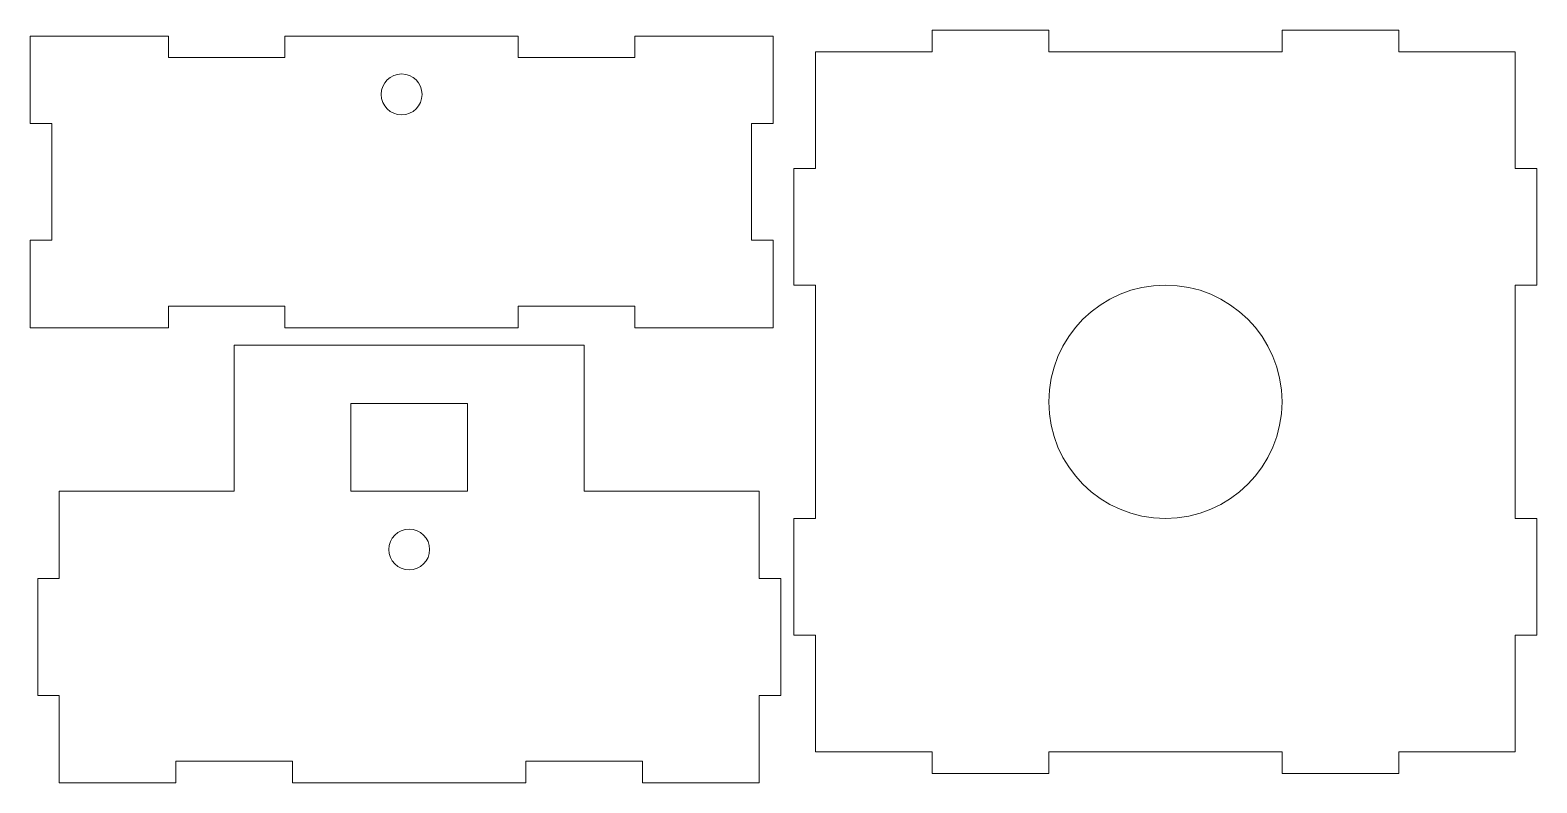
# Model space of a CAD drawing. Header units: millimetres. Extents: x 5 to 263, y -130 to -1.
import ezdxf

# ---------------------------------------------------------------- set-up
doc = ezdxf.new("R2010")
doc.units = ezdxf.units.MM
doc.layers.get('0').update_dxf_attribs({"lineweight": 13, "true_color": 0x000000})

# ---------------------------------------------------------------- blocks, each defined once
blk = doc.blocks.new('блок 4')
for p, q in [((0, 15), (20, 15)), ((0, 0), (0, 15)), ((20, 0), (20, 15)), ((0, 0), (20, 0))]:
    blk.add_line(p, q)

msp = doc.modelspace()

# ---------------------------------------------------------------- linework, layer by layer
for p, q in [((5, -17), (5, -2)), ((5, -2), (28.7, -2)), ((28.7, -2), (28.7, -5.7)), ((48.7, -2), (48.7, -5.7)), ((48.7, -2), (88.7, -2)), ((88.7, -2), (88.7, -5.7)), ((108.7, -2), (108.7, -5.7)), ((108.7, -2), (132.4, -2)), ((132.4, -17), (132.4, -2)), ((159.67, -4.68), (159.67, -0.98)), ((159.67, -0.98), (179.67, -0.98)), ((179.67, -4.68), (179.67, -0.98)), ((219.67, -4.68), (219.67, -0.98)), ((219.67, -0.98), (239.67, -0.98)), ((239.67, -4.68), (239.67, -0.98)), ((139.67, -4.68), (159.67, -4.68)), ((139.67, -24.68), (139.67, -4.68)), ((179.67, -4.68), (219.67, -4.68)), ((239.67, -4.68), (259.67, -4.68)), ((259.67, -24.68), (259.67, -4.68)), ((28.7, -5.7), (48.7, -5.7)), ((88.7, -5.7), (108.7, -5.7)), ((5, -17), (8.7, -17)), ((8.7, -37), (8.7, -17)), ((132.4, -17), (128.7, -17)), ((128.7, -37), (128.7, -17)), ((139.67, -24.68), (135.97, -24.68)), ((135.97, -44.68), (135.97, -24.68)), ((259.67, -24.68), (263.37, -24.68)), ((263.37, -44.68), (263.37, -24.68)), ((5, -52), (5, -37)), ((5, -37), (8.7, -37)), ((132.4, -37), (128.7, -37)), ((132.4, -52), (132.4, -37)), ((139.67, -44.68), (135.97, -44.68)), ((139.67, -84.68), (139.67, -44.68)), ((259.67, -44.68), (263.37, -44.68)), ((259.67, -84.68), (259.67, -44.68)), ((28.7, -52), (28.7, -48.3)), ((28.7, -48.3), (48.7, -48.3)), ((48.7, -52), (48.7, -48.3)), ((88.7, -52), (88.7, -48.3)), ((88.7, -48.3), (108.7, -48.3)), ((108.7, -52), (108.7, -48.3)), ((5, -52), (28.7, -52)), ((48.7, -52), (88.7, -52)), ((108.7, -52), (132.4, -52)), ((40, -80), (40, -55)), ((40, -55), (100, -55)), ((100, -80), (100, -55)), ((10, -80), (10, -95)), ((10, -80), (40, -80)), ((100, -80), (130, -80)), ((130, -80), (130, -95)), ((139.67, -84.68), (135.97, -84.68)), ((135.97, -104.68), (135.97, -84.68)), ((259.67, -84.68), (263.37, -84.68)), ((263.37, -104.68), (263.37, -84.68)), ((10, -95), (6.3, -95)), ((6.3, -95), (6.3, -115)), ((130, -95), (133.7, -95)), ((133.7, -95), (133.7, -115)), ((139.67, -104.68), (135.97, -104.68)), ((139.67, -124.68), (139.67, -104.68)), ((259.67, -124.68), (259.67, -104.68)), ((259.67, -104.68), (263.37, -104.68)), ((10, -115), (6.3, -115)), ((10, -115), (10, -130)), ((130, -115), (130, -130)), ((130, -115), (133.7, -115)), ((30, -130), (30, -126.3)), ((30, -126.3), (50, -126.3)), ((50, -130), (50, -126.3)), ((90, -130), (90, -126.3)), ((90, -126.3), (110, -126.3)), ((110, -130), (110, -126.3)), ((139.67, -124.68), (159.67, -124.68)), ((159.67, -124.68), (159.67, -128.38)), ((179.67, -124.68), (179.67, -128.38)), ((179.67, -124.68), (219.67, -124.68)), ((219.67, -124.68), (219.67, -128.38)), ((239.67, -124.68), (259.67, -124.68)), ((239.67, -124.68), (239.67, -128.38)), ((159.67, -128.38), (179.67, -128.38)), ((219.67, -128.38), (239.67, -128.38)), ((10, -130), (30, -130)), ((50, -130), (90, -130)), ((110, -130), (130, -130))]:
    msp.add_line(p, q)
for centre, radius in [((68.7, -12), 3.5), ((199.67, -64.68), 20), ((70, -90), 3.5)]:
    msp.add_circle(centre, radius)

# ---------------------------------------------------------------- block references
msp.add_blockref('блок 4', (60, -80))

doc.saveas('drawing.dxf')
